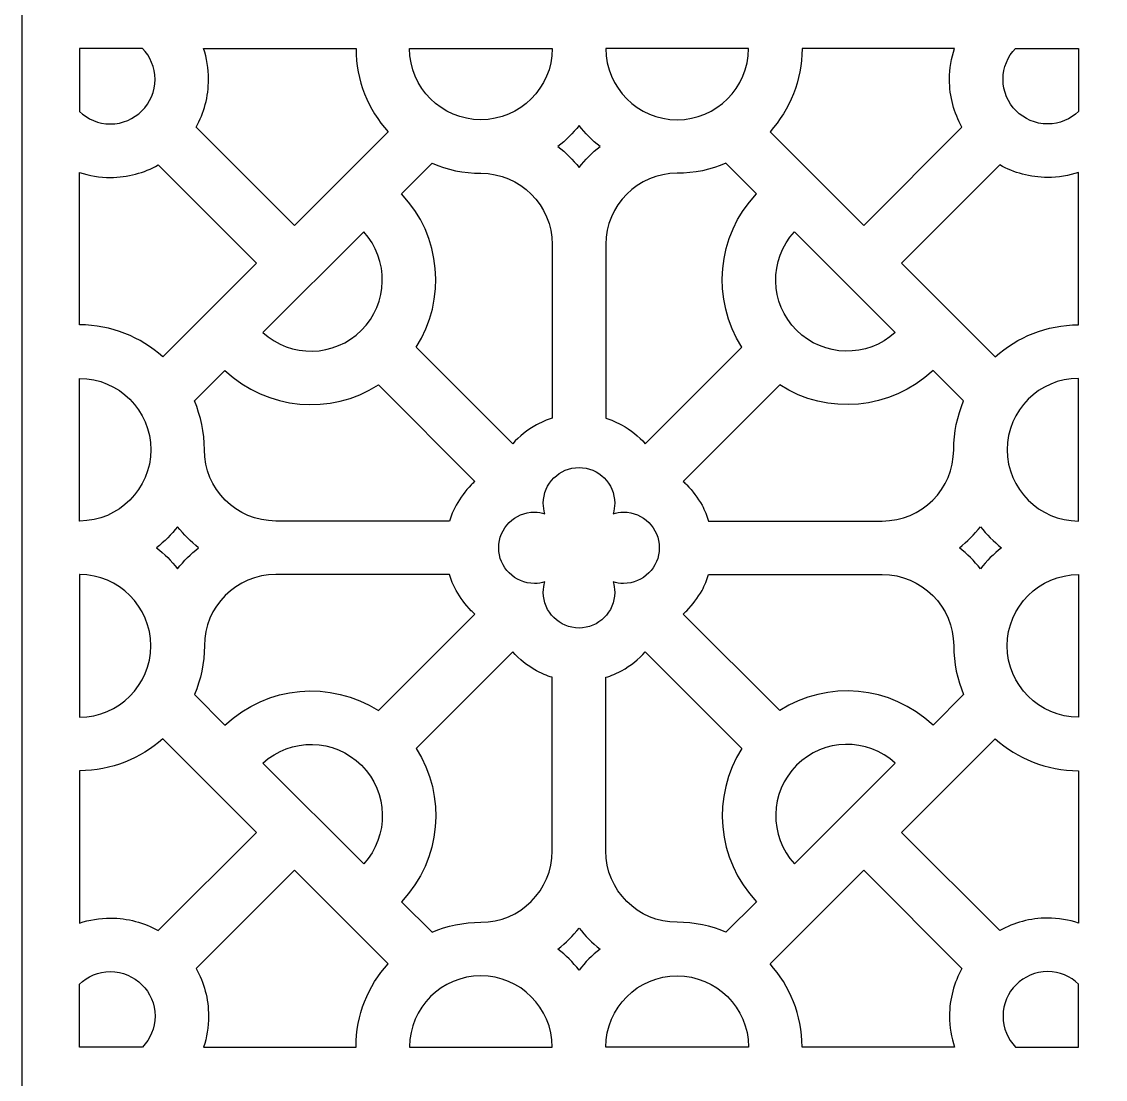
# Model space of a CAD drawing. Header units: centimetres. Extents: x -27.5 to -15.9, y -9.5 to 9.5.
# Drawn here: x -27.5 to -25.072, y -7.095 to -4.725 of the extents above; entities that cross this region are included whole.
import ezdxf

# ---------------------------------------------------------------- set-up
doc = ezdxf.new("R2010")
doc.units = ezdxf.units.CM
doc.header["$MEASUREMENT"] = 0
doc.layers.add('layer 1', color=7, linetype='Continuous')

msp = doc.modelspace()

# ---------------------------------------------------------------- linework, layer by layer
at = {"layer": 'layer 1', "color": 250}
for points, knots in [([(-27.5, 9.5), (-27.5, 9.5), (-27.5, 9.5), (-27.5, 9.5), (-27.5, 9.5), (-27.5, 9.5), (-22.6443, 9.5), (-22.6443, 9.5), (-22.6443, 9.5), (-22.6443, 9.5), (-22.6443, -9.5), (-22.6443, -9.5), (-22.6443, -9.5), (-22.6443, -9.5), (-27.5, -9.5), (-27.5, -9.5), (-27.5, -9.5), (-27.5, -9.5), (-27.5, 9.5), (-27.5, 9.5)], [0, 0, 0, 0, 0.1666667, 0.1666667, 0.1666667, 0.1666667, 0.3333333, 0.3333333, 0.3333333, 0.3333333, 0.5, 0.5, 0.5, 0.5, 0.6666667, 0.6666667, 0.6666667, 0.6666667, 1, 1, 1, 1]), ([(-27.22934, -4.78488), (-27.22934, -4.78488), (-27.22934, -4.78488), (-27.22934, -4.78488), (-27.22934, -4.78488), (-27.21196, -4.80287), (-27.20125, -4.82734), (-27.20125, -4.85421), (-27.20125, -4.85421), (-27.20125, -4.90926), (-27.24614, -4.95414), (-27.30118, -4.95414), (-27.30118, -4.95414), (-27.32806, -4.95414), (-27.35251, -4.94343), (-27.37052, -4.92606), (-27.37052, -4.92606), (-27.37052, -4.92606), (-27.37052, -4.78488), (-27.37052, -4.78488), (-27.37052, -4.78488), (-27.37052, -4.78488), (-27.22934, -4.78488), (-27.22934, -4.78488)], [0, 0, 0, 0, 0.1428571, 0.1428571, 0.1428571, 0.1428571, 0.2857143, 0.2857143, 0.2857143, 0.2857143, 0.4285714, 0.4285714, 0.4285714, 0.4285714, 0.5714286, 0.5714286, 0.5714286, 0.5714286, 0.7142857, 0.7142857, 0.7142857, 0.7142857, 1, 1, 1, 1]), ([(-27.1093, -4.9613), (-27.1093, -4.9613), (-27.1093, -4.9613), (-27.1093, -4.9613), (-27.1093, -4.9613), (-27.1093, -4.9613), (-26.88911, -5.18149), (-26.88911, -5.18149), (-26.88911, -5.18149), (-26.88911, -5.18149), (-26.67923, -4.97159), (-26.67923, -4.97159), (-26.67923, -4.97159), (-26.72365, -4.92215), (-26.7508, -4.85687), (-26.75095, -4.78545), (-26.75095, -4.78545), (-26.75095, -4.78526), (-26.75095, -4.78508), (-26.75095, -4.78488), (-26.75095, -4.78488), (-26.75095, -4.78488), (-27.09259, -4.78488), (-27.09259, -4.78488), (-27.09259, -4.78488), (-27.08529, -4.80669), (-27.08133, -4.83001), (-27.08133, -4.85421), (-27.08133, -4.85421), (-27.08133, -4.89305), (-27.0915, -4.92958), (-27.1093, -4.9613)], [0, 0, 0, 0, 0.1111111, 0.1111111, 0.1111111, 0.1111111, 0.2222222, 0.2222222, 0.2222222, 0.2222222, 0.3333333, 0.3333333, 0.3333333, 0.3333333, 0.4444444, 0.4444444, 0.4444444, 0.4444444, 0.5555556, 0.5555556, 0.5555556, 0.5555556, 0.6666667, 0.6666667, 0.6666667, 0.6666667, 0.7777778, 0.7777778, 0.7777778, 0.7777778, 1, 1, 1, 1]), ([(-26.63103, -4.78488), (-26.63103, -4.78488), (-26.63103, -4.78488), (-26.63103, -4.78488), (-26.63103, -4.78488), (-26.63103, -4.78505), (-26.63103, -4.78522), (-26.63103, -4.78539), (-26.63103, -4.78539), (-26.63076, -4.87322), (-26.55904, -4.94477), (-26.47115, -4.94477), (-26.47115, -4.94477), (-26.38319, -4.94477), (-26.31143, -4.87311), (-26.31126, -4.78518), (-26.31126, -4.78518), (-26.31126, -4.78508), (-26.31126, -4.78499), (-26.31126, -4.78488), (-26.31126, -4.78488), (-26.31126, -4.78488), (-26.63103, -4.78488), (-26.63103, -4.78488)], [0, 0, 0, 0, 0.1428571, 0.1428571, 0.1428571, 0.1428571, 0.2857143, 0.2857143, 0.2857143, 0.2857143, 0.4285714, 0.4285714, 0.4285714, 0.4285714, 0.5714286, 0.5714286, 0.5714286, 0.5714286, 0.7142857, 0.7142857, 0.7142857, 0.7142857, 1, 1, 1, 1]), ([(-25.87158, -4.78488), (-25.87158, -4.78488), (-25.87158, -4.78488), (-25.87158, -4.78488), (-25.87158, -4.78488), (-25.87158, -4.78505), (-25.87158, -4.78522), (-25.87158, -4.78539), (-25.87158, -4.78539), (-25.87186, -4.87322), (-25.94358, -4.94477), (-26.03147, -4.94477), (-26.03147, -4.94477), (-26.11943, -4.94477), (-26.19119, -4.87311), (-26.19134, -4.78518), (-26.19134, -4.78518), (-26.19134, -4.78508), (-26.19136, -4.78499), (-26.19136, -4.78488), (-26.19136, -4.78488), (-26.19136, -4.78488), (-25.87158, -4.78488), (-25.87158, -4.78488)], [0, 0, 0, 0, 0.1428571, 0.1428571, 0.1428571, 0.1428571, 0.2857143, 0.2857143, 0.2857143, 0.2857143, 0.4285714, 0.4285714, 0.4285714, 0.4285714, 0.5714286, 0.5714286, 0.5714286, 0.5714286, 0.7142857, 0.7142857, 0.7142857, 0.7142857, 1, 1, 1, 1]), ([(-25.39332, -4.9613), (-25.39332, -4.9613), (-25.39332, -4.9613), (-25.39332, -4.9613), (-25.39332, -4.9613), (-25.39332, -4.9613), (-25.61351, -5.18149), (-25.61351, -5.18149), (-25.61351, -5.18149), (-25.61351, -5.18149), (-25.82339, -4.97159), (-25.82339, -4.97159), (-25.82339, -4.97159), (-25.77897, -4.92215), (-25.75182, -4.85687), (-25.75169, -4.78545), (-25.75169, -4.78545), (-25.75169, -4.78526), (-25.75167, -4.78508), (-25.75167, -4.78488), (-25.75167, -4.78488), (-25.75167, -4.78488), (-25.41004, -4.78488), (-25.41004, -4.78488), (-25.41004, -4.78488), (-25.41733, -4.80669), (-25.42129, -4.83001), (-25.42129, -4.85421), (-25.42129, -4.85421), (-25.42129, -4.89305), (-25.4111, -4.92958), (-25.39332, -4.9613)], [0, 0, 0, 0, 0.1111111, 0.1111111, 0.1111111, 0.1111111, 0.2222222, 0.2222222, 0.2222222, 0.2222222, 0.3333333, 0.3333333, 0.3333333, 0.3333333, 0.4444444, 0.4444444, 0.4444444, 0.4444444, 0.5555556, 0.5555556, 0.5555556, 0.5555556, 0.6666667, 0.6666667, 0.6666667, 0.6666667, 0.7777778, 0.7777778, 0.7777778, 0.7777778, 1, 1, 1, 1]), ([(-25.27328, -4.78488), (-25.27328, -4.78488), (-25.27328, -4.78488), (-25.27328, -4.78488), (-25.27328, -4.78488), (-25.29066, -4.80287), (-25.30137, -4.82734), (-25.30137, -4.85421), (-25.30137, -4.85421), (-25.30137, -4.90926), (-25.25648, -4.95414), (-25.20143, -4.95414), (-25.20143, -4.95414), (-25.17456, -4.95414), (-25.15009, -4.94343), (-25.13212, -4.92606), (-25.13212, -4.92606), (-25.13212, -4.92606), (-25.13212, -4.78488), (-25.13212, -4.78488), (-25.13212, -4.78488), (-25.13212, -4.78488), (-25.27328, -4.78488), (-25.27328, -4.78488)], [0, 0, 0, 0, 0.1428571, 0.1428571, 0.1428571, 0.1428571, 0.2857143, 0.2857143, 0.2857143, 0.2857143, 0.4285714, 0.4285714, 0.4285714, 0.4285714, 0.5714286, 0.5714286, 0.5714286, 0.5714286, 0.7142857, 0.7142857, 0.7142857, 0.7142857, 1, 1, 1, 1]), ([(-26.2513, -4.95763), (-26.2513, -4.95763), (-26.2513, -4.95763), (-26.2513, -4.95763), (-26.2513, -4.95763), (-26.23752, -4.97513), (-26.22171, -4.99094), (-26.20422, -5.00473), (-26.20422, -5.00473), (-26.22171, -5.01851), (-26.23752, -5.03432), (-26.2513, -5.05182), (-26.2513, -5.05182), (-26.2651, -5.03432), (-26.2809, -5.01851), (-26.2984, -5.00473), (-26.2984, -5.00473), (-26.2809, -4.99094), (-26.2651, -4.97513), (-26.2513, -4.95763)], [0, 0, 0, 0, 0.1666667, 0.1666667, 0.1666667, 0.1666667, 0.3333333, 0.3333333, 0.3333333, 0.3333333, 0.5, 0.5, 0.5, 0.5, 0.6666667, 0.6666667, 0.6666667, 0.6666667, 1, 1, 1, 1]), ([(-27.37052, -5.40444), (-27.37052, -5.40444), (-27.37052, -5.40444), (-27.37052, -5.40444), (-27.37052, -5.40444), (-27.37043, -5.40444), (-27.37036, -5.40445), (-27.37028, -5.40445), (-27.37028, -5.40445), (-27.29872, -5.4045), (-27.23333, -5.43166), (-27.18379, -5.47617), (-27.18379, -5.47617), (-27.18379, -5.47617), (-26.9739, -5.26628), (-26.9739, -5.26628), (-26.9739, -5.26628), (-26.9739, -5.26628), (-27.19409, -5.04609), (-27.19409, -5.04609), (-27.19409, -5.04609), (-27.22581, -5.06389), (-27.26235, -5.07406), (-27.30118, -5.07406), (-27.30118, -5.07406), (-27.32539, -5.07406), (-27.34869, -5.0701), (-27.37052, -5.06282), (-27.37052, -5.06282), (-27.37052, -5.06282), (-27.37052, -5.40444), (-27.37052, -5.40444)], [0, 0, 0, 0, 0.1111111, 0.1111111, 0.1111111, 0.1111111, 0.2222222, 0.2222222, 0.2222222, 0.2222222, 0.3333333, 0.3333333, 0.3333333, 0.3333333, 0.4444444, 0.4444444, 0.4444444, 0.4444444, 0.5555556, 0.5555556, 0.5555556, 0.5555556, 0.6666667, 0.6666667, 0.6666667, 0.6666667, 0.7777778, 0.7777778, 0.7777778, 0.7777778, 1, 1, 1, 1]), ([(-26.61613, -5.45447), (-26.61613, -5.45447), (-26.61613, -5.45447), (-26.61613, -5.45447), (-26.61613, -5.45447), (-26.61613, -5.45447), (-26.39978, -5.67082), (-26.39978, -5.67082), (-26.39978, -5.67082), (-26.38462, -5.65404), (-26.36762, -5.64056), (-26.34671, -5.62852), (-26.34671, -5.62852), (-26.34671, -5.62852), (-26.32921, -5.62007), (-26.32921, -5.62007), (-26.32921, -5.62007), (-26.32315, -5.61766), (-26.3172, -5.61556), (-26.31126, -5.61373), (-26.31126, -5.61373), (-26.31126, -5.61373), (-26.31126, -5.22458), (-26.31126, -5.22458), (-26.31126, -5.22458), (-26.31126, -5.13651), (-26.38309, -5.06469), (-26.47115, -5.06469), (-26.47115, -5.06469), (-26.47115, -5.06469), (-26.47115, -5.06468), (-26.47115, -5.06468), (-26.47115, -5.06468), (-26.50989, -5.06468), (-26.54683, -5.05673), (-26.58044, -5.04239), (-26.58044, -5.04239), (-26.58044, -5.04239), (-26.64894, -5.11089), (-26.64894, -5.11089), (-26.64894, -5.11089), (-26.55907, -5.20542), (-26.54816, -5.34819), (-26.61613, -5.45447)], [0, 0, 0, 0, 0.0833333, 0.0833333, 0.0833333, 0.0833333, 0.1666667, 0.1666667, 0.1666667, 0.1666667, 0.25, 0.25, 0.25, 0.25, 0.3333333, 0.3333333, 0.3333333, 0.3333333, 0.4166667, 0.4166667, 0.4166667, 0.4166667, 0.5, 0.5, 0.5, 0.5, 0.5833333, 0.5833333, 0.5833333, 0.5833333, 0.6666667, 0.6666667, 0.6666667, 0.6666667, 0.75, 0.75, 0.75, 0.75, 0.8333333, 0.8333333, 0.8333333, 0.8333333, 1, 1, 1, 1]), ([(-25.88649, -5.45447), (-25.88649, -5.45447), (-25.88649, -5.45447), (-25.88649, -5.45447), (-25.88649, -5.45447), (-25.88649, -5.45447), (-26.10284, -5.67082), (-26.10284, -5.67082), (-26.10284, -5.67082), (-26.11798, -5.65404), (-26.135, -5.64056), (-26.15591, -5.62852), (-26.15591, -5.62852), (-26.15591, -5.62852), (-26.1734, -5.62007), (-26.1734, -5.62007), (-26.1734, -5.62007), (-26.17947, -5.61766), (-26.18544, -5.61556), (-26.19136, -5.61373), (-26.19136, -5.61373), (-26.19136, -5.61373), (-26.19136, -5.22458), (-26.19136, -5.22458), (-26.19136, -5.22458), (-26.19136, -5.13651), (-26.11954, -5.06469), (-26.03147, -5.06469), (-26.03147, -5.06469), (-26.03147, -5.06469), (-26.03147, -5.06468), (-26.03147, -5.06468), (-26.03147, -5.06468), (-25.99273, -5.06468), (-25.95579, -5.05673), (-25.92218, -5.04239), (-25.92218, -5.04239), (-25.92218, -5.04239), (-25.85369, -5.11089), (-25.85369, -5.11089), (-25.85369, -5.11089), (-25.94355, -5.20542), (-25.95446, -5.34819), (-25.88649, -5.45447)], [0, 0, 0, 0, 0.0833333, 0.0833333, 0.0833333, 0.0833333, 0.1666667, 0.1666667, 0.1666667, 0.1666667, 0.25, 0.25, 0.25, 0.25, 0.3333333, 0.3333333, 0.3333333, 0.3333333, 0.4166667, 0.4166667, 0.4166667, 0.4166667, 0.5, 0.5, 0.5, 0.5, 0.5833333, 0.5833333, 0.5833333, 0.5833333, 0.6666667, 0.6666667, 0.6666667, 0.6666667, 0.75, 0.75, 0.75, 0.75, 0.8333333, 0.8333333, 0.8333333, 0.8333333, 1, 1, 1, 1]), ([(-25.13212, -5.40444), (-25.13212, -5.40444), (-25.13212, -5.40444), (-25.13212, -5.40444), (-25.13212, -5.40444), (-25.13219, -5.40444), (-25.13225, -5.40445), (-25.13234, -5.40445), (-25.13234, -5.40445), (-25.20389, -5.4045), (-25.26929, -5.43166), (-25.31883, -5.47617), (-25.31883, -5.47617), (-25.31883, -5.47617), (-25.52872, -5.26628), (-25.52872, -5.26628), (-25.52872, -5.26628), (-25.52872, -5.26628), (-25.30853, -5.04609), (-25.30853, -5.04609), (-25.30853, -5.04609), (-25.27681, -5.06389), (-25.24027, -5.07406), (-25.20143, -5.07406), (-25.20143, -5.07406), (-25.17724, -5.07406), (-25.15391, -5.0701), (-25.13212, -5.06282), (-25.13212, -5.06282), (-25.13212, -5.06282), (-25.13212, -5.40444), (-25.13212, -5.40444)], [0, 0, 0, 0, 0.1111111, 0.1111111, 0.1111111, 0.1111111, 0.2222222, 0.2222222, 0.2222222, 0.2222222, 0.3333333, 0.3333333, 0.3333333, 0.3333333, 0.4444444, 0.4444444, 0.4444444, 0.4444444, 0.5555556, 0.5555556, 0.5555556, 0.5555556, 0.6666667, 0.6666667, 0.6666667, 0.6666667, 0.7777778, 0.7777778, 0.7777778, 0.7777778, 1, 1, 1, 1]), ([(-26.73378, -5.19574), (-26.73378, -5.19574), (-26.73378, -5.19574), (-26.73378, -5.19574), (-26.73378, -5.19574), (-26.6765, -5.25834), (-26.67813, -5.3561), (-26.73871, -5.41668), (-26.73871, -5.41668), (-26.7993, -5.47725), (-26.89706, -5.4789), (-26.95965, -5.42162), (-26.95965, -5.42162), (-26.95965, -5.42162), (-26.73378, -5.19574), (-26.73378, -5.19574)], [0, 0, 0, 0, 0.2, 0.2, 0.2, 0.2, 0.4, 0.4, 0.4, 0.4, 0.6, 0.6, 0.6, 0.6, 1, 1, 1, 1]), ([(-25.76884, -5.19574), (-25.76884, -5.19574), (-25.76884, -5.19574), (-25.76884, -5.19574), (-25.76884, -5.19574), (-25.8261, -5.25834), (-25.82447, -5.3561), (-25.76389, -5.41668), (-25.76389, -5.41668), (-25.70332, -5.47725), (-25.60558, -5.4789), (-25.54297, -5.42162), (-25.54297, -5.42162), (-25.54297, -5.42162), (-25.76884, -5.19574), (-25.76884, -5.19574)], [0, 0, 0, 0, 0.2, 0.2, 0.2, 0.2, 0.4, 0.4, 0.4, 0.4, 0.6, 0.6, 0.6, 0.6, 1, 1, 1, 1]), ([(-26.48466, -5.75554), (-26.48466, -5.75554), (-26.48466, -5.75554), (-26.48466, -5.75554), (-26.48466, -5.75554), (-26.48466, -5.75554), (-26.70092, -5.53926), (-26.70092, -5.53926), (-26.70092, -5.53926), (-26.80719, -5.60724), (-26.94998, -5.59632), (-27.0445, -5.50646), (-27.0445, -5.50646), (-27.0445, -5.50646), (-27.113, -5.57496), (-27.113, -5.57496), (-27.113, -5.57496), (-27.09866, -5.60856), (-27.09071, -5.6455), (-27.09071, -5.68425), (-27.09071, -5.68425), (-27.09071, -5.77231), (-27.01889, -5.84414), (-26.93083, -5.84414), (-26.93083, -5.84414), (-26.93083, -5.84414), (-26.54161, -5.84414), (-26.54161, -5.84414), (-26.54161, -5.84414), (-26.53786, -5.83223), (-26.53302, -5.82065), (-26.52687, -5.80868), (-26.52687, -5.80868), (-26.51697, -5.79147), (-26.50628, -5.77716), (-26.49257, -5.76279), (-26.49257, -5.76279), (-26.48992, -5.76028), (-26.48729, -5.75786), (-26.48466, -5.75554)], [0, 0, 0, 0, 0.0909091, 0.0909091, 0.0909091, 0.0909091, 0.1818182, 0.1818182, 0.1818182, 0.1818182, 0.2727273, 0.2727273, 0.2727273, 0.2727273, 0.3636364, 0.3636364, 0.3636364, 0.3636364, 0.4545455, 0.4545455, 0.4545455, 0.4545455, 0.5454545, 0.5454545, 0.5454545, 0.5454545, 0.6363636, 0.6363636, 0.6363636, 0.6363636, 0.7272727, 0.7272727, 0.7272727, 0.7272727, 0.8181818, 0.8181818, 0.8181818, 0.8181818, 1, 1, 1, 1]), ([(-26.01797, -5.75554), (-26.01797, -5.75554), (-26.01797, -5.75554), (-26.01797, -5.75554), (-26.01797, -5.75554), (-26.01797, -5.75554), (-25.8017, -5.53926), (-25.8017, -5.53926), (-25.8017, -5.53926), (-25.69543, -5.60724), (-25.55264, -5.59632), (-25.45812, -5.50646), (-25.45812, -5.50646), (-25.45812, -5.50646), (-25.38962, -5.57496), (-25.38962, -5.57496), (-25.38962, -5.57496), (-25.40396, -5.60856), (-25.4119, -5.6455), (-25.4119, -5.68425), (-25.4119, -5.68425), (-25.4119, -5.68425), (-25.41192, -5.68425), (-25.41192, -5.68425), (-25.41192, -5.68425), (-25.41192, -5.77231), (-25.48373, -5.84414), (-25.57179, -5.84414), (-25.57179, -5.84414), (-25.57179, -5.84414), (-25.96101, -5.84414), (-25.96101, -5.84414), (-25.96101, -5.84414), (-25.96476, -5.83223), (-25.96959, -5.82065), (-25.97574, -5.80868), (-25.97574, -5.80868), (-25.98565, -5.79147), (-25.99634, -5.77716), (-26.01007, -5.76279), (-26.01007, -5.76279), (-26.0127, -5.76028), (-26.01532, -5.75786), (-26.01797, -5.75554)], [0, 0, 0, 0, 0.0833333, 0.0833333, 0.0833333, 0.0833333, 0.1666667, 0.1666667, 0.1666667, 0.1666667, 0.25, 0.25, 0.25, 0.25, 0.3333333, 0.3333333, 0.3333333, 0.3333333, 0.4166667, 0.4166667, 0.4166667, 0.4166667, 0.5, 0.5, 0.5, 0.5, 0.5833333, 0.5833333, 0.5833333, 0.5833333, 0.6666667, 0.6666667, 0.6666667, 0.6666667, 0.75, 0.75, 0.75, 0.75, 0.8333333, 0.8333333, 0.8333333, 0.8333333, 1, 1, 1, 1]), ([(-27.37052, -5.84414), (-27.37052, -5.84414), (-27.37052, -5.84414), (-27.37052, -5.84414), (-27.37052, -5.84414), (-27.37035, -5.84414), (-27.37018, -5.84413), (-27.37001, -5.84413), (-27.37001, -5.84413), (-27.28219, -5.84385), (-27.21063, -5.77214), (-27.21063, -5.68425), (-27.21063, -5.68425), (-27.21063, -5.59628), (-27.28229, -5.52453), (-27.37021, -5.52436), (-27.37021, -5.52436), (-27.37031, -5.52436), (-27.37042, -5.52436), (-27.37052, -5.52436), (-27.37052, -5.52436), (-27.37052, -5.52436), (-27.37052, -5.84414), (-27.37052, -5.84414)], [0, 0, 0, 0, 0.1428571, 0.1428571, 0.1428571, 0.1428571, 0.2857143, 0.2857143, 0.2857143, 0.2857143, 0.4285714, 0.4285714, 0.4285714, 0.4285714, 0.5714286, 0.5714286, 0.5714286, 0.5714286, 0.7142857, 0.7142857, 0.7142857, 0.7142857, 1, 1, 1, 1]), ([(-25.13212, -5.84414), (-25.13212, -5.84414), (-25.13212, -5.84414), (-25.13212, -5.84414), (-25.13212, -5.84414), (-25.13227, -5.84414), (-25.13244, -5.84413), (-25.13261, -5.84413), (-25.13261, -5.84413), (-25.22045, -5.84385), (-25.29199, -5.77214), (-25.29199, -5.68425), (-25.29199, -5.68425), (-25.29199, -5.59628), (-25.22033, -5.52453), (-25.13241, -5.52436), (-25.13241, -5.52436), (-25.1323, -5.52436), (-25.1322, -5.52436), (-25.13212, -5.52436), (-25.13212, -5.52436), (-25.13212, -5.52436), (-25.13212, -5.84414), (-25.13212, -5.84414)], [0, 0, 0, 0, 0.1428571, 0.1428571, 0.1428571, 0.1428571, 0.2857143, 0.2857143, 0.2857143, 0.2857143, 0.4285714, 0.4285714, 0.4285714, 0.4285714, 0.5714286, 0.5714286, 0.5714286, 0.5714286, 0.7142857, 0.7142857, 0.7142857, 0.7142857, 1, 1, 1, 1]), ([(-26.43121, -5.90408), (-26.43121, -5.90408), (-26.43121, -5.90408), (-26.43121, -5.90408), (-26.43121, -5.90408), (-26.43121, -5.94811), (-26.3953, -5.98403), (-26.35127, -5.98403), (-26.35127, -5.98403), (-26.34306, -5.98403), (-26.33515, -5.98278), (-26.3277, -5.98048), (-26.3277, -5.98048), (-26.33002, -5.98793), (-26.33126, -5.99584), (-26.33126, -6.00403), (-26.33126, -6.00403), (-26.33126, -6.04807), (-26.29535, -6.08397), (-26.25132, -6.08397), (-26.25132, -6.08397), (-26.25132, -6.08397), (-26.25132, -6.08397), (-26.2513, -6.08397), (-26.2513, -6.08397), (-26.20727, -6.08397), (-26.17136, -6.04807), (-26.17136, -6.00403), (-26.17136, -6.00403), (-26.17136, -5.99584), (-26.17262, -5.98793), (-26.17492, -5.98048), (-26.17492, -5.98048), (-26.16747, -5.98278), (-26.15956, -5.98403), (-26.15137, -5.98403), (-26.15137, -5.98403), (-26.10734, -5.98403), (-26.07143, -5.94811), (-26.07143, -5.90408), (-26.07143, -5.90408), (-26.07143, -5.86005), (-26.10734, -5.82414), (-26.15137, -5.82414), (-26.15137, -5.82414), (-26.15956, -5.82414), (-26.16747, -5.8254), (-26.17492, -5.8277), (-26.17492, -5.8277), (-26.17262, -5.82024), (-26.17136, -5.81233), (-26.17136, -5.80414), (-26.17136, -5.80414), (-26.17136, -5.76011), (-26.20727, -5.72419), (-26.2513, -5.72419), (-26.2513, -5.72419), (-26.25132, -5.72419), (-26.25132, -5.72419), (-26.25132, -5.72419), (-26.25132, -5.72419), (-26.29535, -5.72419), (-26.33126, -5.76011), (-26.33126, -5.80414), (-26.33126, -5.80414), (-26.33126, -5.81233), (-26.33002, -5.82024), (-26.3277, -5.8277), (-26.3277, -5.8277), (-26.33515, -5.8254), (-26.34306, -5.82414), (-26.35127, -5.82414), (-26.35127, -5.82414), (-26.3953, -5.82414), (-26.43121, -5.86005), (-26.43121, -5.90408)], [0, 0, 0, 0, 0.05, 0.05, 0.05, 0.05, 0.1, 0.1, 0.1, 0.1, 0.15, 0.15, 0.15, 0.15, 0.2, 0.2, 0.2, 0.2, 0.25, 0.25, 0.25, 0.25, 0.3, 0.3, 0.3, 0.3, 0.35, 0.35, 0.35, 0.35, 0.4, 0.4, 0.4, 0.4, 0.45, 0.45, 0.45, 0.45, 0.5, 0.5, 0.5, 0.5, 0.55, 0.55, 0.55, 0.55, 0.6, 0.6, 0.6, 0.6, 0.65, 0.65, 0.65, 0.65, 0.7, 0.7, 0.7, 0.7, 0.75, 0.75, 0.75, 0.75, 0.8, 0.8, 0.8, 0.8, 0.85, 0.85, 0.85, 0.85, 0.9, 0.9, 0.9, 0.9, 1, 1, 1, 1]), ([(-27.10357, -5.90408), (-27.10357, -5.90408), (-27.10357, -5.90408), (-27.10357, -5.90408), (-27.10357, -5.90408), (-27.12107, -5.91787), (-27.13689, -5.93369), (-27.15067, -5.95118), (-27.15067, -5.95118), (-27.16445, -5.93368), (-27.18028, -5.91787), (-27.19778, -5.90408), (-27.19778, -5.90408), (-27.18028, -5.8903), (-27.16445, -5.87449), (-27.15067, -5.857), (-27.15067, -5.857), (-27.13689, -5.87449), (-27.12107, -5.8903), (-27.10357, -5.90408)], [0, 0, 0, 0, 0.1666667, 0.1666667, 0.1666667, 0.1666667, 0.3333333, 0.3333333, 0.3333333, 0.3333333, 0.5, 0.5, 0.5, 0.5, 0.6666667, 0.6666667, 0.6666667, 0.6666667, 1, 1, 1, 1]), ([(-25.39906, -5.90408), (-25.39906, -5.90408), (-25.39906, -5.90408), (-25.39906, -5.90408), (-25.39906, -5.90408), (-25.38157, -5.91787), (-25.36574, -5.93369), (-25.35195, -5.95118), (-25.35195, -5.95118), (-25.33817, -5.93368), (-25.32234, -5.91787), (-25.30485, -5.90408), (-25.30485, -5.90408), (-25.32234, -5.8903), (-25.33817, -5.87449), (-25.35195, -5.857), (-25.35195, -5.857), (-25.36574, -5.87449), (-25.38157, -5.8903), (-25.39906, -5.90408)], [0, 0, 0, 0, 0.1666667, 0.1666667, 0.1666667, 0.1666667, 0.3333333, 0.3333333, 0.3333333, 0.3333333, 0.5, 0.5, 0.5, 0.5, 0.6666667, 0.6666667, 0.6666667, 0.6666667, 1, 1, 1, 1]), ([(-27.37052, -5.96404), (-27.37052, -5.96404), (-27.37052, -5.96404), (-27.37052, -5.96404), (-27.37052, -5.96404), (-27.37035, -5.96404), (-27.37018, -5.96404), (-27.37001, -5.96404), (-27.37001, -5.96404), (-27.28219, -5.96431), (-27.21063, -6.03603), (-27.21063, -6.12392), (-27.21063, -6.12392), (-27.21063, -6.21189), (-27.28229, -6.28364), (-27.37021, -6.28381), (-27.37021, -6.28381), (-27.37031, -6.28381), (-27.37042, -6.28381), (-27.37052, -6.28381), (-27.37052, -6.28381), (-27.37052, -6.28381), (-27.37052, -5.96404), (-27.37052, -5.96404)], [0, 0, 0, 0, 0.1428571, 0.1428571, 0.1428571, 0.1428571, 0.2857143, 0.2857143, 0.2857143, 0.2857143, 0.4285714, 0.4285714, 0.4285714, 0.4285714, 0.5714286, 0.5714286, 0.5714286, 0.5714286, 0.7142857, 0.7142857, 0.7142857, 0.7142857, 1, 1, 1, 1]), ([(-26.48466, -6.05263), (-26.48466, -6.05263), (-26.48466, -6.05263), (-26.48466, -6.05263), (-26.48466, -6.05263), (-26.48466, -6.05263), (-26.70092, -6.26891), (-26.70092, -6.26891), (-26.70092, -6.26891), (-26.80719, -6.20094), (-26.94998, -6.21185), (-27.0445, -6.30171), (-27.0445, -6.30171), (-27.0445, -6.30171), (-27.113, -6.23321), (-27.113, -6.23321), (-27.113, -6.23321), (-27.09866, -6.19961), (-27.09071, -6.16267), (-27.09071, -6.12392), (-27.09071, -6.12392), (-27.09071, -6.03586), (-27.01889, -5.96403), (-26.93083, -5.96403), (-26.93083, -5.96403), (-26.93083, -5.96403), (-26.54161, -5.96403), (-26.54161, -5.96403), (-26.54161, -5.96403), (-26.53786, -5.97594), (-26.53302, -5.98751), (-26.52687, -5.99949), (-26.52687, -5.99949), (-26.51697, -6.0167), (-26.50628, -6.03101), (-26.49257, -6.04538), (-26.49257, -6.04538), (-26.48992, -6.0479), (-26.48729, -6.0503), (-26.48466, -6.05263)], [0, 0, 0, 0, 0.0909091, 0.0909091, 0.0909091, 0.0909091, 0.1818182, 0.1818182, 0.1818182, 0.1818182, 0.2727273, 0.2727273, 0.2727273, 0.2727273, 0.3636364, 0.3636364, 0.3636364, 0.3636364, 0.4545455, 0.4545455, 0.4545455, 0.4545455, 0.5454545, 0.5454545, 0.5454545, 0.5454545, 0.6363636, 0.6363636, 0.6363636, 0.6363636, 0.7272727, 0.7272727, 0.7272727, 0.7272727, 0.8181818, 0.8181818, 0.8181818, 0.8181818, 1, 1, 1, 1]), ([(-26.01797, -6.05263), (-26.01797, -6.05263), (-26.01797, -6.05263), (-26.01797, -6.05263), (-26.01797, -6.05263), (-26.01797, -6.05263), (-25.8017, -6.26891), (-25.8017, -6.26891), (-25.8017, -6.26891), (-25.69543, -6.20094), (-25.55264, -6.21185), (-25.45812, -6.30171), (-25.45812, -6.30171), (-25.45812, -6.30171), (-25.38962, -6.23321), (-25.38962, -6.23321), (-25.38962, -6.23321), (-25.40396, -6.19961), (-25.4119, -6.16267), (-25.4119, -6.12392), (-25.4119, -6.12392), (-25.4119, -6.12392), (-25.41192, -6.12392), (-25.41192, -6.12392), (-25.41192, -6.12392), (-25.41192, -6.03586), (-25.48373, -5.96403), (-25.57179, -5.96403), (-25.57179, -5.96403), (-25.57179, -5.96403), (-25.96101, -5.96403), (-25.96101, -5.96403), (-25.96101, -5.96403), (-25.96476, -5.97594), (-25.96959, -5.98751), (-25.97574, -5.99949), (-25.97574, -5.99949), (-25.98565, -6.0167), (-25.99634, -6.03101), (-26.01007, -6.04538), (-26.01007, -6.04538), (-26.0127, -6.0479), (-26.01532, -6.0503), (-26.01797, -6.05263)], [0, 0, 0, 0, 0.0833333, 0.0833333, 0.0833333, 0.0833333, 0.1666667, 0.1666667, 0.1666667, 0.1666667, 0.25, 0.25, 0.25, 0.25, 0.3333333, 0.3333333, 0.3333333, 0.3333333, 0.4166667, 0.4166667, 0.4166667, 0.4166667, 0.5, 0.5, 0.5, 0.5, 0.5833333, 0.5833333, 0.5833333, 0.5833333, 0.6666667, 0.6666667, 0.6666667, 0.6666667, 0.75, 0.75, 0.75, 0.75, 0.8333333, 0.8333333, 0.8333333, 0.8333333, 1, 1, 1, 1]), ([(-25.13212, -5.96404), (-25.13212, -5.96404), (-25.13212, -5.96404), (-25.13212, -5.96404), (-25.13212, -5.96404), (-25.13227, -5.96404), (-25.13244, -5.96404), (-25.13261, -5.96404), (-25.13261, -5.96404), (-25.22045, -5.96431), (-25.29199, -6.03603), (-25.29199, -6.12392), (-25.29199, -6.12392), (-25.29199, -6.21189), (-25.22033, -6.28364), (-25.13241, -6.28381), (-25.13241, -6.28381), (-25.1323, -6.28381), (-25.1322, -6.28381), (-25.13212, -6.28381), (-25.13212, -6.28381), (-25.13212, -6.28381), (-25.13212, -5.96404), (-25.13212, -5.96404)], [0, 0, 0, 0, 0.1428571, 0.1428571, 0.1428571, 0.1428571, 0.2857143, 0.2857143, 0.2857143, 0.2857143, 0.4285714, 0.4285714, 0.4285714, 0.4285714, 0.5714286, 0.5714286, 0.5714286, 0.5714286, 0.7142857, 0.7142857, 0.7142857, 0.7142857, 1, 1, 1, 1]), ([(-26.61613, -6.3537), (-26.61613, -6.3537), (-26.61613, -6.3537), (-26.61613, -6.3537), (-26.61613, -6.3537), (-26.61613, -6.3537), (-26.39978, -6.13734), (-26.39978, -6.13734), (-26.39978, -6.13734), (-26.38462, -6.15412), (-26.36762, -6.16761), (-26.34671, -6.17965), (-26.34671, -6.17965), (-26.34671, -6.17965), (-26.32921, -6.18811), (-26.32921, -6.18811), (-26.32921, -6.18811), (-26.32315, -6.19052), (-26.3172, -6.19261), (-26.31126, -6.19444), (-26.31126, -6.19444), (-26.31126, -6.19444), (-26.31126, -6.5836), (-26.31126, -6.5836), (-26.31126, -6.5836), (-26.31126, -6.67166), (-26.38309, -6.74349), (-26.47115, -6.74349), (-26.47115, -6.74349), (-26.50989, -6.74349), (-26.54683, -6.75143), (-26.58044, -6.76577), (-26.58044, -6.76577), (-26.58044, -6.76577), (-26.64894, -6.69728), (-26.64894, -6.69728), (-26.64894, -6.69728), (-26.55907, -6.60275), (-26.54816, -6.45997), (-26.61613, -6.3537)], [0, 0, 0, 0, 0.0909091, 0.0909091, 0.0909091, 0.0909091, 0.1818182, 0.1818182, 0.1818182, 0.1818182, 0.2727273, 0.2727273, 0.2727273, 0.2727273, 0.3636364, 0.3636364, 0.3636364, 0.3636364, 0.4545455, 0.4545455, 0.4545455, 0.4545455, 0.5454545, 0.5454545, 0.5454545, 0.5454545, 0.6363636, 0.6363636, 0.6363636, 0.6363636, 0.7272727, 0.7272727, 0.7272727, 0.7272727, 0.8181818, 0.8181818, 0.8181818, 0.8181818, 1, 1, 1, 1]), ([(-25.88649, -6.3537), (-25.88649, -6.3537), (-25.88649, -6.3537), (-25.88649, -6.3537), (-25.88649, -6.3537), (-25.88649, -6.3537), (-26.10284, -6.13734), (-26.10284, -6.13734), (-26.10284, -6.13734), (-26.11798, -6.15412), (-26.135, -6.16761), (-26.15591, -6.17965), (-26.15591, -6.17965), (-26.15591, -6.17965), (-26.1734, -6.18811), (-26.1734, -6.18811), (-26.1734, -6.18811), (-26.17947, -6.19052), (-26.18544, -6.19261), (-26.19136, -6.19444), (-26.19136, -6.19444), (-26.19136, -6.19444), (-26.19136, -6.5836), (-26.19136, -6.5836), (-26.19136, -6.5836), (-26.19136, -6.67166), (-26.11954, -6.74349), (-26.03147, -6.74349), (-26.03147, -6.74349), (-25.99273, -6.74349), (-25.95579, -6.75143), (-25.92218, -6.76577), (-25.92218, -6.76577), (-25.92218, -6.76577), (-25.85369, -6.69728), (-25.85369, -6.69728), (-25.85369, -6.69728), (-25.94355, -6.60275), (-25.95446, -6.45997), (-25.88649, -6.3537)], [0, 0, 0, 0, 0.0909091, 0.0909091, 0.0909091, 0.0909091, 0.1818182, 0.1818182, 0.1818182, 0.1818182, 0.2727273, 0.2727273, 0.2727273, 0.2727273, 0.3636364, 0.3636364, 0.3636364, 0.3636364, 0.4545455, 0.4545455, 0.4545455, 0.4545455, 0.5454545, 0.5454545, 0.5454545, 0.5454545, 0.6363636, 0.6363636, 0.6363636, 0.6363636, 0.7272727, 0.7272727, 0.7272727, 0.7272727, 0.8181818, 0.8181818, 0.8181818, 0.8181818, 1, 1, 1, 1]), ([(-27.37052, -6.40373), (-27.37052, -6.40373), (-27.37052, -6.40373), (-27.37052, -6.40373), (-27.37052, -6.40373), (-27.37043, -6.40373), (-27.37036, -6.40373), (-27.37028, -6.40373), (-27.37028, -6.40373), (-27.29872, -6.40367), (-27.23333, -6.37651), (-27.18379, -6.332), (-27.18379, -6.332), (-27.18379, -6.332), (-26.9739, -6.54189), (-26.9739, -6.54189), (-26.9739, -6.54189), (-26.9739, -6.54189), (-27.19409, -6.76208), (-27.19409, -6.76208), (-27.19409, -6.76208), (-27.22581, -6.74428), (-27.26235, -6.73411), (-27.30118, -6.73411), (-27.30118, -6.73411), (-27.32539, -6.73411), (-27.34869, -6.73807), (-27.37052, -6.74536), (-27.37052, -6.74536), (-27.37052, -6.74536), (-27.37052, -6.40373), (-27.37052, -6.40373)], [0, 0, 0, 0, 0.1111111, 0.1111111, 0.1111111, 0.1111111, 0.2222222, 0.2222222, 0.2222222, 0.2222222, 0.3333333, 0.3333333, 0.3333333, 0.3333333, 0.4444444, 0.4444444, 0.4444444, 0.4444444, 0.5555556, 0.5555556, 0.5555556, 0.5555556, 0.6666667, 0.6666667, 0.6666667, 0.6666667, 0.7777778, 0.7777778, 0.7777778, 0.7777778, 1, 1, 1, 1]), ([(-26.73378, -6.61243), (-26.73378, -6.61243), (-26.73378, -6.61243), (-26.73378, -6.61243), (-26.73378, -6.61243), (-26.6765, -6.54982), (-26.67813, -6.45206), (-26.73871, -6.39149), (-26.73871, -6.39149), (-26.7993, -6.33092), (-26.89706, -6.32928), (-26.95965, -6.38655), (-26.95965, -6.38655), (-26.95965, -6.38655), (-26.73378, -6.61243), (-26.73378, -6.61243)], [0, 0, 0, 0, 0.2, 0.2, 0.2, 0.2, 0.4, 0.4, 0.4, 0.4, 0.6, 0.6, 0.6, 0.6, 1, 1, 1, 1]), ([(-25.76884, -6.61243), (-25.76884, -6.61243), (-25.76884, -6.61243), (-25.76884, -6.61243), (-25.76884, -6.61243), (-25.8261, -6.54982), (-25.82447, -6.45206), (-25.76389, -6.39149), (-25.76389, -6.39149), (-25.70332, -6.33092), (-25.60558, -6.32928), (-25.54297, -6.38655), (-25.54297, -6.38655), (-25.54297, -6.38655), (-25.76884, -6.61243), (-25.76884, -6.61243)], [0, 0, 0, 0, 0.2, 0.2, 0.2, 0.2, 0.4, 0.4, 0.4, 0.4, 0.6, 0.6, 0.6, 0.6, 1, 1, 1, 1]), ([(-25.13212, -6.40373), (-25.13212, -6.40373), (-25.13212, -6.40373), (-25.13212, -6.40373), (-25.13212, -6.40373), (-25.13219, -6.40373), (-25.13225, -6.40373), (-25.13234, -6.40373), (-25.13234, -6.40373), (-25.20389, -6.40367), (-25.26929, -6.37651), (-25.31883, -6.332), (-25.31883, -6.332), (-25.31883, -6.332), (-25.52872, -6.54189), (-25.52872, -6.54189), (-25.52872, -6.54189), (-25.52872, -6.54189), (-25.30853, -6.76208), (-25.30853, -6.76208), (-25.30853, -6.76208), (-25.27681, -6.74428), (-25.24027, -6.73411), (-25.20143, -6.73411), (-25.20143, -6.73411), (-25.17724, -6.73411), (-25.15391, -6.73807), (-25.13212, -6.74536), (-25.13212, -6.74536), (-25.13212, -6.74536), (-25.13212, -6.40373), (-25.13212, -6.40373)], [0, 0, 0, 0, 0.1111111, 0.1111111, 0.1111111, 0.1111111, 0.2222222, 0.2222222, 0.2222222, 0.2222222, 0.3333333, 0.3333333, 0.3333333, 0.3333333, 0.4444444, 0.4444444, 0.4444444, 0.4444444, 0.5555556, 0.5555556, 0.5555556, 0.5555556, 0.6666667, 0.6666667, 0.6666667, 0.6666667, 0.7777778, 0.7777778, 0.7777778, 0.7777778, 1, 1, 1, 1]), ([(-27.1093, -6.84686), (-27.1093, -6.84686), (-27.1093, -6.84686), (-27.1093, -6.84686), (-27.1093, -6.84686), (-27.1093, -6.84686), (-26.88911, -6.62668), (-26.88911, -6.62668), (-26.88911, -6.62668), (-26.88911, -6.62668), (-26.67923, -6.83657), (-26.67923, -6.83657), (-26.67923, -6.83657), (-26.72365, -6.88603), (-26.7508, -6.9513), (-26.75095, -7.02271), (-26.75095, -7.02271), (-26.75095, -7.0229), (-26.75095, -7.02309), (-26.75095, -7.02328), (-26.75095, -7.02328), (-26.75095, -7.02328), (-27.09259, -7.02328), (-27.09259, -7.02328), (-27.09259, -7.02328), (-27.08529, -7.00147), (-27.08133, -6.97816), (-27.08133, -6.95396), (-27.08133, -6.95396), (-27.08133, -6.91512), (-27.0915, -6.87859), (-27.1093, -6.84686)], [0, 0, 0, 0, 0.1111111, 0.1111111, 0.1111111, 0.1111111, 0.2222222, 0.2222222, 0.2222222, 0.2222222, 0.3333333, 0.3333333, 0.3333333, 0.3333333, 0.4444444, 0.4444444, 0.4444444, 0.4444444, 0.5555556, 0.5555556, 0.5555556, 0.5555556, 0.6666667, 0.6666667, 0.6666667, 0.6666667, 0.7777778, 0.7777778, 0.7777778, 0.7777778, 1, 1, 1, 1]), ([(-25.39332, -6.84686), (-25.39332, -6.84686), (-25.39332, -6.84686), (-25.39332, -6.84686), (-25.39332, -6.84686), (-25.39332, -6.84686), (-25.61351, -6.62668), (-25.61351, -6.62668), (-25.61351, -6.62668), (-25.61351, -6.62668), (-25.82339, -6.83657), (-25.82339, -6.83657), (-25.82339, -6.83657), (-25.77897, -6.88603), (-25.75182, -6.9513), (-25.75169, -7.02271), (-25.75169, -7.02271), (-25.75169, -7.0229), (-25.75167, -7.02309), (-25.75167, -7.02328), (-25.75167, -7.02328), (-25.75167, -7.02328), (-25.41004, -7.02328), (-25.41004, -7.02328), (-25.41004, -7.02328), (-25.41733, -7.00147), (-25.42129, -6.97816), (-25.42129, -6.95396), (-25.42129, -6.95396), (-25.42129, -6.91512), (-25.4111, -6.87859), (-25.39332, -6.84686)], [0, 0, 0, 0, 0.1111111, 0.1111111, 0.1111111, 0.1111111, 0.2222222, 0.2222222, 0.2222222, 0.2222222, 0.3333333, 0.3333333, 0.3333333, 0.3333333, 0.4444444, 0.4444444, 0.4444444, 0.4444444, 0.5555556, 0.5555556, 0.5555556, 0.5555556, 0.6666667, 0.6666667, 0.6666667, 0.6666667, 0.7777778, 0.7777778, 0.7777778, 0.7777778, 1, 1, 1, 1]), ([(-26.2513, -6.85054), (-26.2513, -6.85054), (-26.2513, -6.85054), (-26.2513, -6.85054), (-26.2513, -6.85054), (-26.23752, -6.83305), (-26.22171, -6.81722), (-26.20422, -6.80345), (-26.20422, -6.80345), (-26.22171, -6.78966), (-26.23752, -6.77384), (-26.2513, -6.75635), (-26.2513, -6.75635), (-26.2651, -6.77384), (-26.2809, -6.78966), (-26.2984, -6.80345), (-26.2984, -6.80345), (-26.2809, -6.81722), (-26.2651, -6.83305), (-26.2513, -6.85054)], [0, 0, 0, 0, 0.1666667, 0.1666667, 0.1666667, 0.1666667, 0.3333333, 0.3333333, 0.3333333, 0.3333333, 0.5, 0.5, 0.5, 0.5, 0.6666667, 0.6666667, 0.6666667, 0.6666667, 1, 1, 1, 1]), ([(-27.22934, -7.02328), (-27.22934, -7.02328), (-27.22934, -7.02328), (-27.22934, -7.02328), (-27.22934, -7.02328), (-27.21196, -7.00529), (-27.20125, -6.98083), (-27.20125, -6.95396), (-27.20125, -6.95396), (-27.20125, -6.89892), (-27.24614, -6.85403), (-27.30118, -6.85403), (-27.30118, -6.85403), (-27.32806, -6.85403), (-27.35251, -6.86473), (-27.37052, -6.88211), (-27.37052, -6.88211), (-27.37052, -6.88211), (-27.37052, -7.02328), (-27.37052, -7.02328), (-27.37052, -7.02328), (-27.37052, -7.02328), (-27.22934, -7.02328), (-27.22934, -7.02328)], [0, 0, 0, 0, 0.1428571, 0.1428571, 0.1428571, 0.1428571, 0.2857143, 0.2857143, 0.2857143, 0.2857143, 0.4285714, 0.4285714, 0.4285714, 0.4285714, 0.5714286, 0.5714286, 0.5714286, 0.5714286, 0.7142857, 0.7142857, 0.7142857, 0.7142857, 1, 1, 1, 1]), ([(-26.63103, -7.02328), (-26.63103, -7.02328), (-26.63103, -7.02328), (-26.63103, -7.02328), (-26.63103, -7.02328), (-26.63103, -7.02312), (-26.63103, -7.02295), (-26.63103, -7.02278), (-26.63103, -7.02278), (-26.63076, -6.93495), (-26.55904, -6.86341), (-26.47115, -6.86341), (-26.47115, -6.86341), (-26.38319, -6.86341), (-26.31143, -6.93506), (-26.31126, -7.02299), (-26.31126, -7.02299), (-26.31126, -7.02309), (-26.31126, -7.02319), (-26.31126, -7.02328), (-26.31126, -7.02328), (-26.31126, -7.02328), (-26.63103, -7.02328), (-26.63103, -7.02328)], [0, 0, 0, 0, 0.1428571, 0.1428571, 0.1428571, 0.1428571, 0.2857143, 0.2857143, 0.2857143, 0.2857143, 0.4285714, 0.4285714, 0.4285714, 0.4285714, 0.5714286, 0.5714286, 0.5714286, 0.5714286, 0.7142857, 0.7142857, 0.7142857, 0.7142857, 1, 1, 1, 1]), ([(-25.87158, -7.02328), (-25.87158, -7.02328), (-25.87158, -7.02328), (-25.87158, -7.02328), (-25.87158, -7.02328), (-25.87158, -7.02312), (-25.87158, -7.02295), (-25.87158, -7.02278), (-25.87158, -7.02278), (-25.87186, -6.93495), (-25.94358, -6.86341), (-26.03147, -6.86341), (-26.03147, -6.86341), (-26.11943, -6.86341), (-26.19119, -6.93506), (-26.19134, -7.02299), (-26.19134, -7.02299), (-26.19134, -7.02309), (-26.19136, -7.02319), (-26.19136, -7.02328), (-26.19136, -7.02328), (-26.19136, -7.02328), (-25.87158, -7.02328), (-25.87158, -7.02328)], [0, 0, 0, 0, 0.1428571, 0.1428571, 0.1428571, 0.1428571, 0.2857143, 0.2857143, 0.2857143, 0.2857143, 0.4285714, 0.4285714, 0.4285714, 0.4285714, 0.5714286, 0.5714286, 0.5714286, 0.5714286, 0.7142857, 0.7142857, 0.7142857, 0.7142857, 1, 1, 1, 1]), ([(-25.27328, -7.02328), (-25.27328, -7.02328), (-25.27328, -7.02328), (-25.27328, -7.02328), (-25.27328, -7.02328), (-25.29066, -7.00529), (-25.30137, -6.98083), (-25.30137, -6.95396), (-25.30137, -6.95396), (-25.30137, -6.89892), (-25.25648, -6.85403), (-25.20143, -6.85403), (-25.20143, -6.85403), (-25.17456, -6.85403), (-25.15009, -6.86473), (-25.13212, -6.88211), (-25.13212, -6.88211), (-25.13212, -6.88211), (-25.13212, -7.02328), (-25.13212, -7.02328), (-25.13212, -7.02328), (-25.13212, -7.02328), (-25.27328, -7.02328), (-25.27328, -7.02328)], [0, 0, 0, 0, 0.1428571, 0.1428571, 0.1428571, 0.1428571, 0.2857143, 0.2857143, 0.2857143, 0.2857143, 0.4285714, 0.4285714, 0.4285714, 0.4285714, 0.5714286, 0.5714286, 0.5714286, 0.5714286, 0.7142857, 0.7142857, 0.7142857, 0.7142857, 1, 1, 1, 1])]:
    msp.add_open_spline(points, degree=3, knots=knots, dxfattribs=at)

doc.saveas('drawing.dxf')
